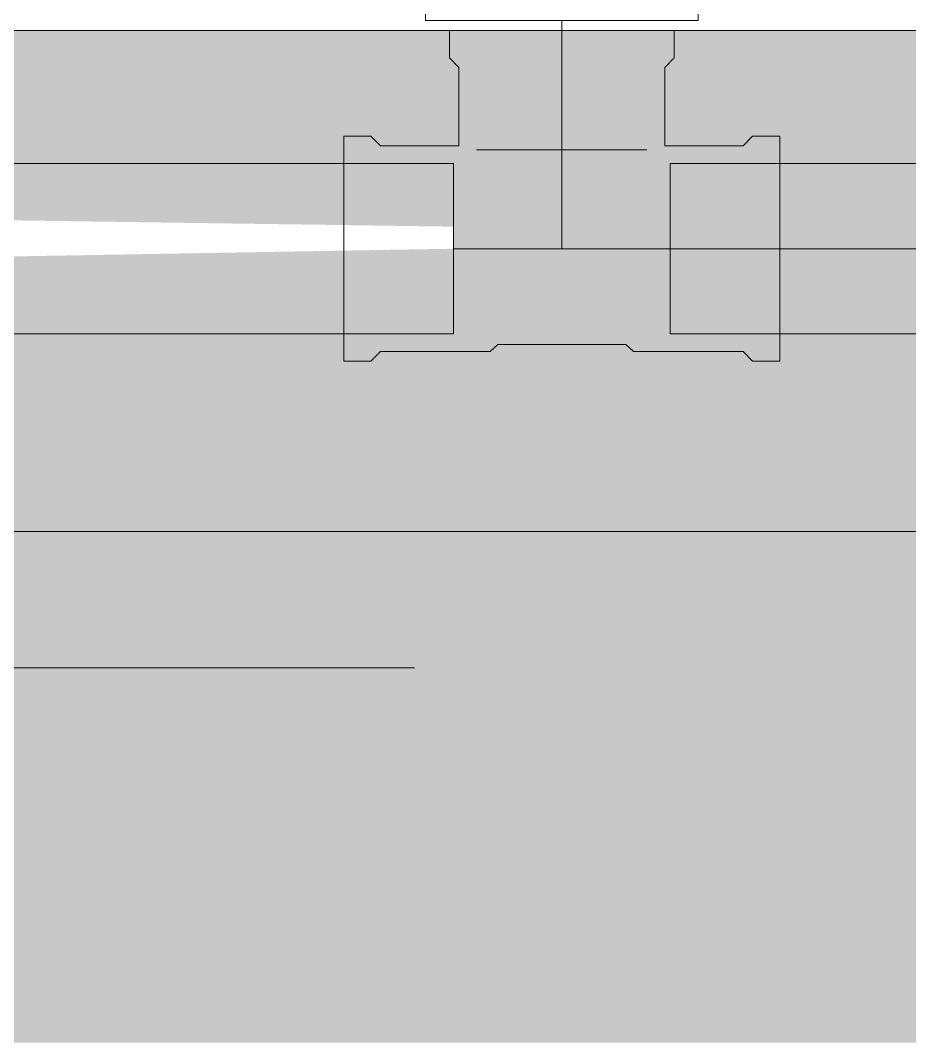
# Model space of a CAD drawing. Header units: metres. Extents: x 5 to 242, y -3 to 162.
# Drawn here: x 188.369 to 188.4995, y 80.4457 to 80.5957 of the extents above; entities that cross this region are included whole.
import ezdxf

# ---------------------------------------------------------------- set-up
doc = ezdxf.new("R2010")
doc.units = ezdxf.units.M
doc.linetypes.add('IMPORT-Dashed _3_', pattern=[0.75, 0.5, -0.25])
doc.layers.add('1053_ARQ_BASE_MATADOURO_dwg', color=7, linetype='Continuous', lineweight=5, true_color=0x767676)
for name, color, linetype, lineweight in [('A-WALL', 7, 'Continuous', 9), ('A_PROJEÇÃO', 7, 'IMPORT-Dashed _3_', 5), ('P-PIPE', 7, 'Continuous', 5), ('P-PIPE-CNTR', 7, 'Continuous', 5), ('P-SANR-FIXT', 7, 'Continuous', 5)]:
    doc.layers.add(name, color=color, linetype=linetype, lineweight=lineweight)

# ---------------------------------------------------------------- blocks, each defined once
blk = doc.blocks.new('UT_Bacia com caixa acoplada - UT_Bacia com caixa acoplada-3635844-TÉRREO 1_20')
at = {"layer": 'P-SANR-FIXT', "color": 9, "true_color": 0xc0c0c0}
blk.add_line((-0.1874999999999998, 0), (-0.2124999999999997, 0), dxfattribs=at)
blk.add_line((-0.1874999999999998, 0), (-0.2124999999999997, 0), dxfattribs=at)
blk = doc.blocks.new('Celite_Flexivel_Metais - 300mm Aço Inox - 1_2_-V46-TÉRREO 1_20')
at = {"layer": 'P-SANR-FIXT', "color": 254, "true_color": 0xe0e0e0}
for p, q in [((1.558736473228351e-15, 0.08748408371322187), (-0.01176862194964321, 0.08068946666260352)), ((0.0117686219496464, 0.08068946666260354), (1.55662149836644e-15, 0.08748408371322187)), ((0.01176862194964644, 0.06710023256136674), (0.01176862194964639, 0.08068946666260354)), ((0.01978407765892989, 0.08089484961208036), (0.02000000000020337, 0.08089484961208036)), ((1.64968039229052e-15, 0.06030561551074841), (0.01176862194964644, 0.06710023256136674)), ((0.01681363586796724, 0.0668948496121182), (0.01602661338418766, 0.0668948496121182))]:
    blk.add_line(p, q, dxfattribs=at)
at = {"layer": 'P-SANR-FIXT', "color": 254, "true_color": 0xe9e9e9}
for p, q in [((-0.01176862194964321, 0.08068946666260352), (1.558736473228351e-15, 0.08748408371322187)), ((-0.004014639902233831, 0.07962919059016459), (-0.003782116140871586, 0.07978514650574034)), ((-0.001189769999994314, 0.08079299772198792), (-0.0009129659610141971, 0.08083505804936067)), ((-0.0009129659610141971, 0.08083505804936067), (-0.0006347013710867031, 0.08086601552382981)), ((0.009875594855553936, 0.08089484961208036), (0.01057343271664795, 0.08089484961208036)), ((0.01201320941209197, 0.08089484961208036), (0.01275284491078455, 0.08089484961208036)), ((0.01350407431140266, 0.08089484961208036), (0.01426569580746364, 0.08089484961208036)), ((0.01898451030146025, 0.08089484961208036), (0.01978407765892989, 0.08089484961208036)), ((-0.006949660450875308, 0.0747328350630607), (-0.006910590983385919, 0.07501007705841657)), ((0.01176862194964644, 0.06710023256136674), (1.64968039229052e-15, 0.06030561551074841)), ((0.01524594747169758, 0.0668948496121182), (0.01447288702884398, 0.0668948496121182))]:
    blk.add_line(p, q, dxfattribs=at)
at = {"layer": 'P-SANR-FIXT', "color": 7, "true_color": 0xefefef}
for p, q in [((0.008529600278743237, 0.08089484961208036), (0.009193953882833375, 0.08089484961208036)), ((0.009193953882833375, 0.08089484961208036), (0.009875594855553936, 0.08089484961208036)), ((0.01275284491078455, 0.08089484961208036), (0.01350407431140266, 0.08089484961208036)), ((0.01447288702884398, 0.0668948496121182), (0.01370866878788365, 0.0668948496121182)), ((0.01602661338418766, 0.0668948496121182), (0.01524594747169758, 0.0668948496121182))]:
    blk.add_line(p, q, dxfattribs=at)
at = {"layer": 'P-SANR-FIXT', "color": 9, "true_color": 0xc0c0c0}
for p, q in [((0.05699999999972716, 0.01700000000008276), (0.05699999999972716, 0.05389484961210383)), ((0.04999999999998714, 0.01700000000000825), (0.04070623476790167, 0.01700000000000825)), ((0.04070623476790171, 0.01700000000000825), (0.04999999999998721, 0.01700000000000825)), ((0.04070623476790167, 0.005000000000006864), (0.04070623476790167, 0.01700000000000825)), ((0.04070623476790171, 0.005000000000006864), (0.04070623476790171, 0.01700000000000825)), ((0.04299999999960387, 0.01700000000000825), (0.04999999999960391, 0.01700000000000825)), ((0.04299999999960387, 0.01700000000000825), (0.04999999999960376, 0.01700000000000825)), ((0.04299999999994179, 0.01700000000000825), (0.0499999999996038, 0.01700000000000825)), ((0.04299999999994179, 0.01700000000000825), (0.04999999999960397, 0.01700000000000825)), ((0.0499999999996038, 0.01700000000000825), (0.05699999999960387, 0.01700000000000825)), ((0.04999999999960395, 0.01700000000000825), (0.05699999999960387, 0.01700000000000825)), ((0.04999999999998721, 0.01700000000000825), (0.05929376523195679, 0.01700000000000825)), ((0.05929376523195675, 0.01700000000000825), (0.04999999999998714, 0.01700000000000825)), ((0.0499999999996038, 0.01700000000000825), (0.05699999999994179, 0.01700000000000825)), ((0.04999999999960397, 0.01700000000000825), (0.05699999999994179, 0.01700000000000825)), ((0.04999999999998721, 0.01700000000000825), (0.04999999999998721, 0.005000000000006864)), ((0.04999999999998714, 0.005000000000006864), (0.04999999999998714, 0.01700000000000825)), ((0.05929376523195679, 0.005000000000006864), (0.05929376523195679, 0.01700000000000825)), ((0.05929376523195675, 0.005000000000006864), (0.05929376523195675, 0.01700000000000825)), ((0.03000000000023574, 0.005000000000085492), (0.03000000000023574, 6.930349627509714e-14)), ((0.06999999999997679, 0.00499999999999954), (0.02999999999997682, 0.00499999999999954)), ((0.06999999999997679, 0.00499999999999954), (0.02999999999997682, 0.00499999999999954)), ((0.0399999999999768, 0.00499999999999954), (0.04070623476790172, 0.00499999999999954)), ((0.0399999999999768, 0.00499999999999954), (0.04070623476790166, 0.00499999999999954)), ((0.04215633058175974, 0.00499999999999954), (0.0407062347679017, 0.00499999999999954)), ((0.04070623476790169, 0.00499999999999954), (0.04215633058175616, 0.00499999999999954)), ((0.04070623476790171, 0.005000000000006864), (0.04215633058175618, 0.005000000000006864)), ((0.04070623476790172, 0.005000000000006864), (0.04215633058175976, 0.005000000000006864)), ((0.04215633058175978, 0.00499999999999954), (0.04854990418618205, 0.00499999999999954)), ((0.04215633058175611, 0.00499999999999954), (0.04854990418620449, 0.00499999999999954)), ((0.04854990418618199, 0.005000000000006864), (0.04215633058175974, 0.005000000000006864)), ((0.04215633058175614, 0.005000000000006864), (0.04854990418620455, 0.005000000000006864)), ((0.05699999999994179, 0.005000000000006864), (0.04299999999994179, 0.005000000000006864)), ((0.05699999999994179, 0.005000000000006864), (0.04299999999994179, 0.005000000000006864)), ((0.04999999999998721, 0.00499999999999954), (0.04854990418618198, 0.00499999999999954)), ((0.04854990418620456, 0.00499999999999954), (0.04999999999998715, 0.00499999999999954)), ((0.04854990418620462, 0.005000000000006864), (0.05145009581375259, 0.005000000000006864)), ((0.04854990418618212, 0.005000000000006864), (0.05145009581377538, 0.005000000000006864)), ((0.05145009581377526, 0.00499999999999954), (0.04999999999998721, 0.00499999999999954)), ((0.04999999999998715, 0.00499999999999954), (0.05145009581375256, 0.00499999999999954)), ((0.05145009581377532, 0.00499999999999954), (0.05784366941825875, 0.00499999999999954)), ((0.05145009581375247, 0.00499999999999954), (0.05784366941826214, 0.00499999999999954)), ((0.05784366941825871, 0.005000000000006864), (0.05145009581377526, 0.005000000000006864)), ((0.05145009581375254, 0.005000000000006864), (0.05784366941826218, 0.005000000000006864)), ((0.05929376523195679, 0.00499999999999954), (0.05784366941825872, 0.00499999999999954)), ((0.05784366941826219, 0.00499999999999954), (0.05929376523195675, 0.00499999999999954)), ((0.05784366941826222, 0.005000000000006864), (0.05929376523195679, 0.005000000000006864)), ((0.05784366941825874, 0.005000000000006864), (0.0592937652319568, 0.005000000000006864)), ((0.0592937652319568, 0.00499999999999954), (0.05999999999997681, 0.00499999999999954)), ((0.05929376523195673, 0.00499999999999954), (0.05999999999997681, 0.00499999999999954)), ((0.07000000000008805, 6.930349627509714e-14), (0.07000000000008805, 0.005000000000085492)), ((0.02999999999997682, 0), (0.06999999999997679, 0)), ((0.02999999999997682, 0), (0.06999999999997679, 0)), ((0.05999999999997681, 0), (0.0399999999999768, 0)), ((0.05999999999997681, 0), (0.0399999999999768, 0))]:
    blk.add_line(p, q, dxfattribs=at)
at = {"layer": 'P-SANR-FIXT', "color": 254, "true_color": 0xd3d3d3}
blk.add_line((0.04299999999990359, 0.04729894077884037), (0.04299999999990359, 0.03123196580658205), dxfattribs=at)
at = {"layer": 'P-SANR-FIXT', "color": 254, "true_color": 0xe9e9e9, "flags": 128}
for points in [[(-0.004460058009262139, 0.07929002176440972), (-0.004240741096388956, 0.07946406095235216), (-0.004014639902233831, 0.07962919059016459)], [(-0.003782116140871586, 0.07978514650574034), (-0.003543541800343155, 0.07993167920275046), (-0.003299298549001833, 0.08006855426024759), (-0.003049777123702006, 0.08019555270732072)], [(-0.003049777123702006, 0.08019555270732072), (-0.00279537670565187, 0.08031247137342434), (-0.002536504281157977, 0.080419123213897), (-0.002273573990865407, 0.0805153376082435)], [(-0.002273573990865407, 0.0805153376082435), (-0.002007006467216343, 0.08060096063409165), (-0.001737228161374515, 0.08067585531294244)], [(-0.001737228161374515, 0.08067585531294244), (-0.00146467066114019, 0.08073990182909983), (-0.001189769999994314, 0.08079299772198792)], [(-0.0006347013710867031, 0.08086601552382981), (-0.0003554213944284129, 0.08088582061986944), (-7.55728193140385e-05, 0.08089444165365367), (1.386069925501943e-13, 0.08089484961208036)], [(1.59978670282726e-05, 0.08089484961208036), (6.3965874054702e-05, 0.08089484961208036), (0.0001438272832583607, 0.08089484961208036), (0.0002554543326736166, 0.08089484961208036), (0.0003986684434075869, 0.08089484961208036), (0.0005732405032300449, 0.08089484961208036)], [(0.0005732405032300449, 0.08089484961208036), (0.00077889123388195, 0.08089484961208036), (0.00101529163849882, 0.08089484961208036), (0.001282063526654019, 0.08089484961208036), (0.001578780120209922, 0.08089484961208036), (0.001904966735680137, 0.08089484961208036), (0.002260101544627469, 0.08089484961208036), (0.002643616406691945, 0.08089484961208036), (0.003054897779961539, 0.08089484961208036), (0.003493287702032467, 0.08089484961208036), (0.003958084842590688, 0.08089484961208036)], [(0.003958084842590688, 0.08089484961208036), (0.004448545625296902, 0.08089484961208036), (0.004963885417450365, 0.08089484961208036), (0.005503279785352424, 0.08089484961208036), (0.006065865813290657, 0.08089484961208036)], [(0.006065865813290657, 0.08089484961208036), (0.00665074348337148, 0.08089484961208036), (0.00725697711633984, 0.08089484961208036)], [(0.00725697711633984, 0.08089484961208036), (0.007883596867425877, 0.08089484961208036), (0.008529600278743237, 0.08089484961208036)], [(0.01581522668230355, 0.08089484961208036), (0.0166006571421065, 0.08089484961208036), (0.01739152582536226, 0.08089484961208036)], [(-0.0057773493040826, 0.0778473469258639), (-0.005614670304984247, 0.07807521770156291), (-0.005443009031092515, 0.07829640078024314), (-0.005262640103887316, 0.07851054231585568)], [(-0.005262640103887316, 0.07851054231585568), (-0.005073852074989918, 0.07871729972784287), (-0.004876946965156094, 0.07891634224835871), (-0.004672239780814926, 0.0791073514518168), (-0.004460058009262139, 0.07929002176440972)], [(-0.006910590983385919, 0.07501007705841657), (-0.006860466044753775, 0.07528553492764241), (-0.006799365823698099, 0.07555876799704166), (-0.006727388067949142, 0.07582933915199884), (-0.006644647926374819, 0.07609681553639039), (-0.006551277765603663, 0.07636076924499594), (-0.006447426957817515, 0.0766207780082168), (-0.006333261642347498, 0.0768764258675079), (-0.006208964459271374, 0.07712730384082989), (-0.006074734257507226, 0.0773730105769435), (-0.005930785776987614, 0.07761315299757571), (-0.0057773493040826, 0.0778473469258639)], [(-0.006999999999842476, 0.07389484961202998), (-0.006994400746389511, 0.07417477495136991), (-0.00697761194392333, 0.07445425246981303), (-0.006949660450875308, 0.0747328350630607)], [(-0.006300703095013523, 0.07084507248812007), (-0.006417621761325063, 0.0710994729062395), (-0.006524273601589812, 0.07135834533073339), (-0.006620487996005613, 0.07162127562102596), (-0.006706111021923061, 0.07188784314460572), (-0.006781005700704555, 0.07215762145051685), (-0.00684505221686195, 0.0724301789508898), (-0.00689814810961143, 0.07270507961182776), (-0.00694020843726139, 0.07298188365087717), (-0.006971165911522622, 0.07326014824080467), (-0.006990971007562258, 0.07353942821753226), (-0.006999592041346478, 0.07381927679271594), (-0.006999999999842476, 0.07389484961202998)], [(-0.005890296893363848, 0.07011273347095048), (-0.006036829590512571, 0.07035130781140961), (-0.006173704648079001, 0.07059555106288953), (-0.006300703095013523, 0.07084507248812007)], [(-0.005212501839578909, 0.06922260983114575), (-0.005395172152102532, 0.06943479160269854), (-0.005569211340114271, 0.06965410851557172), (-0.005734340977788088, 0.06988020970951893), (-0.005890296893363848, 0.07011273347095048)], [(-0.002201965924083197, 0.06725020168551656), (-0.002465919632688747, 0.06734357184635702), (-0.002725928395978917, 0.06744742265400455), (-0.002981576255339314, 0.06756158796954387), (-0.0032324542286613, 0.06768588515262), (-0.003478160964705603, 0.06782011535431484), (-0.003718303385268519, 0.06796406383497307), (-0.003952497313487402, 0.06811750030767016), (-0.004180368089394324, 0.06828017930690712), (-0.004401551167866637, 0.06845184058079885), (-0.004615692703548484, 0.06863220950807336), (-0.004822450115535685, 0.06882099753690145), (-0.00502149263612082, 0.06901790264659667), (-0.005212501839578909, 0.06922260983114575)], [(1.386069925501943e-13, 0.0668948496121182), (-0.0002799253391320235, 0.06690044886550187), (-0.0005594028575058473, 0.06691723766789874), (-0.0008379854508228164, 0.06694518916108537), (-0.00111522744604008, 0.06698425862843616), (-0.001390685315335213, 0.06703438356713759), (-0.001663918384665158, 0.06709548378812397), (-0.00193448953969164, 0.06716746154387293), (-0.002201965924083197, 0.06725020168551656)], [(0.0006256979979527387, 0.0668948496121182), (0.0004427079515313381, 0.0668948496121182), (0.0002910054004027188, 0.0668948496121182), (0.0001708330364013818, 0.0668948496121182), (8.238310936649214e-05, 0.0668948496121182), (2.579712068181834e-05, 0.0668948496121182), (1.165595544443931e-06, 0.0668948496121182)], [(0.001084320011259479, 0.0668948496121182), (0.0008396827943524841, 0.0668948496121182), (0.0006256979979527387, 0.0668948496121182)], [(0.001663937824711684, 0.0668948496121182), (0.001359218280880305, 0.0668948496121182), (0.001084320011259479, 0.0668948496121182)], [(0.002751915455366907, 0.0668948496121182), (0.002360843862597176, 0.0668948496121182), (0.001997991156555145, 0.0668948496121182), (0.001663937824711684, 0.0668948496121182)], [(0.004087967599441254, 0.0668948496121182), (0.003616168634203496, 0.0668948496121182), (0.003170580304066243, 0.0668948496121182), (0.002751915455366907, 0.0668948496121182)], [(0.005652878182259883, 0.0668948496121182), (0.005107137600891656, 0.0668948496121182), (0.004585222422193329, 0.0668948496121182), (0.004087967599441254, 0.0668948496121182)], [(0.006812306560760772, 0.0668948496121182), (0.006221571097900597, 0.0668948496121182), (0.005652878182259883, 0.0668948496121182)], [(0.01006239724336701, 0.0668948496121182), (0.009376276041758684, 0.0668948496121182), (0.008707150532403467, 0.0668948496121182), (0.008056091172946617, 0.0668948496121182), (0.007424139519812161, 0.0668948496121182), (0.006812306560760772, 0.0668948496121182)], [(0.01370866878788365, 0.0668948496121182), (0.01295451533470514, 0.0668948496121182), (0.01221163315405429, 0.0668948496121182), (0.01148121069887748, 0.0668948496121182), (0.01076441648932669, 0.0668948496121182), (0.01006239724336701, 0.0668948496121182)], [(0.02000000000020337, 0.0668948496121182), (0.01920021331657299, 0.0668948496121182), (0.01840170612088259, 0.0668948496121182)]]:
    blk.add_lwpolyline(points, dxfattribs=at)
at = {"layer": 'P-SANR-FIXT', "color": 7, "true_color": 0xefefef, "flags": 128}
for points in [[(0.01057343271664795, 0.08089484961208036), (0.01128635107466726, 0.08089484961208036), (0.01201320941209197, 0.08089484961208036)], [(0.01426569580746364, 0.08089484961208036), (0.01503649096713052, 0.08089484961208036), (0.01581522668230355, 0.08089484961208036)], [(0.01739152582536226, 0.08089484961208036), (0.01818656751094859, 0.08089484961208036), (0.01898451030146025, 0.08089484961208036)], [(0.01840170612088259, 0.0668948496121182), (0.01760575585440129, 0.0668948496121182), (0.01681363586796724, 0.0668948496121182)]]:
    blk.add_lwpolyline(points, dxfattribs=at)
at = {"layer": 'P-SANR-FIXT', "color": 254, "true_color": 0xd3d3d3, "flags": 128}
for points in [[(0.03458911285804971, 0.08050199232172381), (0.03352144013567522, 0.0806642250132365), (0.03244813386030001, 0.08078363241460193), (0.03137091109313005, 0.08086002349946485), (0.03029149516040743, 0.08089327605824784), (0.02999999999981992, 0.08089484961208036)], [(0.04635714422926358, 0.07537609335304951), (0.04548503962379109, 0.076013021956169), (0.0445881622582001, 0.076614566201882), (0.04366794694508972, 0.07717976374766077), (0.04272586583237717, 0.07770771039799693), (0.04176342604933525, 0.07819756155083488), (0.0407821672937218, 0.07864853354892057), (0.03978365937053532, 0.0790599049331553)], [(0.04957057228979939, 0.07249572863001158), (0.04881108115216594, 0.07326346406637604), (0.04802149629746673, 0.07400021385127166), (0.04720308089308419, 0.07470479934235501), (0.04635714422926358, 0.07537609335304951)]]:
    blk.add_lwpolyline(points, dxfattribs=at)
at = {"layer": 'P-SANR-FIXT', "color": 254, "true_color": 0xe0e0e0, "flags": 128}
blk.add_lwpolyline([(0.03978365937053532, 0.0790599049331553), (0.03876949967962464, 0.07943101759719194), (0.0377413106599146, 0.07976127783987777), (0.03670073719440588, 0.08005015731526692), (0.03564944397885993, 0.08029719387784572), (0.03458911285804971, 0.08050199232172381)], dxfattribs=at)
at = {"layer": 'P-SANR-FIXT', "color": 9, "true_color": 0xc0c0c0, "flags": 128}
blk.add_lwpolyline([(0.05699999999972716, 0.05389484961210383), (0.05697840287966174, 0.05497456163507414), (0.05691364606989192, 0.05605254634927696), (0.05680583316777884, 0.05712707920886733), (0.0566551366508742, 0.05819644119065725), (0.05646179760150808, 0.05925892154352405), (0.05622612532076855, 0.06031282052562129), (0.05594849683422908, 0.06135645212336276), (0.05562935628803789, 0.06238814674871464), (0.05526921423911154, 0.06340625391049871), (0.05486864683790809, 0.06440914485437042), (0.05442829490682925, 0.06539521516883834), (0.0539488629148058, 0.06636288735164181), (0.05343111785111578, 0.06731061333385369), (0.05287588799704936, 0.06823687695595564), (0.05228406160235063, 0.06914019639373764), (0.05165658546269406, 0.07001912652882421), (0.05099446340609611, 0.07087226126056959), (0.05029875468659884, 0.07169823575530282), (0.04957057228979939, 0.07249572863001158)], dxfattribs=at)
at = {"layer": 'P-SANR-FIXT', "color": 254, "true_color": 0xe0e0e0}
for radius, start, end in [(0.009999999999999988, 90.00000000000034, 180.0000000000002), (0.01000000000000001, 270.0000000000002, 90.00000000000044), (0.01, 254.9999999999996, 269.9999999999995)]:
    blk.add_arc((8.280120719819887e-16, 0.07389484961198516), radius, start, end, dxfattribs=at)
at = {"layer": 'P-SANR-FIXT', "color": 254, "true_color": 0xe9e9e9}
for centre, radius, start, end in [((8.280120719819887e-16, 0.07389484961198516), 0.01, 105, 179.9999999999998), ((4.666692032806452e-15, 0.07389484961198517), 0.009999999999999995, 105.0000000000003, 135.0000000000003), ((4.666692032806452e-15, 0.07389484961198517), 0.01000000000000001, 119.9999999999998, 134.9999999999998), ((4.666692032806452e-15, 0.07389484961198517), 0.009999999999999986, 89.99999999999999, 119.9999999999998), ((-1.478294957875669e-14, 0.07389484961198103), 0.008647750831540187, 74.9999999999997, 119.9999999999997), ((4.666692032806452e-15, 0.07389484961198517), 0.009999999999999995, 90.0000000000004, 105.0000000000003), ((8.280120719819887e-16, 0.07389484961198516), 0.00999999999999999, 89.99999999999997, 104.9999999999999), ((-1.484759642289765e-14, 0.07389484961198103), 0.008647750831540188, 90.0000000000001, 105.0000000000001), ((4.666692032806452e-15, 0.07389484961198517), 0.01000000000000001, 75.00000000000011, 90.0000000000001), ((4.666692032806452e-15, 0.07389484961198517), 0.009999999999999992, 59.99999999999965, 89.99999999999966), ((8.280120719819887e-16, 0.07389484961198516), 0.009999999999999995, 75.00000000000004, 90.00000000000001), ((-1.484759642289765e-14, 0.07389484961198103), 0.00864775083154021, 60.00000000000009, 90.00000000000014), ((4.666692032806452e-15, 0.07389484961198517), 0.01000000000000001, 60.00000000000007, 75.00000000000007), ((8.280120719819887e-16, 0.07389484961198516), 0.009999999999999992, 60.00000000000001, 75.00000000000001), ((4.666692032806452e-15, 0.07389484961198517), 0.01000000000000001, 45.00000000000011, 60.00000000000009), ((4.666692032806452e-15, 0.07389484961198517), 0.009999999999999992, 44.99999999999964, 59.99999999999964), ((8.280120719819887e-16, 0.07389484961198516), 0.009999999999999992, 45.00000000000005, 60.00000000000003), ((-1.484759642289765e-14, 0.07389484961198103), 0.00864775083154019, 105.0000000000001, 180), ((-1.478294957875669e-14, 0.07389484961198103), 0.008647750831540199, 119.9999999999996, 134.9999999999996), ((-1.478294957875669e-14, 0.07389484961198103), 0.008647750831540185, 59.99999999999968, 74.9999999999997), ((-1.478294957875669e-14, 0.07389484961198103), 0.008647750831540213, 359.9999999999994, 59.99999999999971), ((-1.484759642289765e-14, 0.07389484961198103), 0.008647750831540199, 1.838949076714469e-13, 60.00000000000016), ((4.666692032806452e-15, 0.07389484961198517), 0.009999999999999995, 135.0000000000003, 150.0000000000001), ((4.666692032806452e-15, 0.07389484961198517), 0.01000000000000001, 134.9999999999998, 149.9999999999998), ((-1.478294957875669e-14, 0.07389484961198103), 0.0086477508315402, 134.9999999999996, 179.9999999999995), ((-1.484759642289765e-14, 0.07389484961198103), 0.007000000000000004, 104.9999999999994, 179.9999999999993), ((-1.478294957875669e-14, 0.07389484961198103), 0.006999999999999994, 74.99999999999996, 149.9999999999998), ((1.607380895052302e-15, 0.07389484961198514), 0.007000000000000004, 120.0000000000002, 150.0000000000001), ((1.607380895052302e-15, 0.07389484961198514), 0.007000000000000004, 105.0000000000002, 120.0000000000002), ((1.607380895052302e-15, 0.07389484961198514), 0.006999999999999994, 45.0000000000002, 105.0000000000003), ((-1.484759642289765e-14, 0.07389484961198103), 0.006999999999999995, 29.99999999999969, 104.9999999999995), ((-1.478294957875669e-14, 0.07389484961198103), 0.007000000000000004, 59.99999999999999, 74.99999999999999), ((-1.478294957875669e-14, 0.07389484961198103), 0.007000000000000007, 45.00000000000004, 60.00000000000003), ((4.666692032806452e-15, 0.07389484961198517), 0.01000000000000001, 15.00000000000012, 45.00000000000012), ((4.666692032806452e-15, 0.07389484961198517), 0.009999999999999998, 14.99999999999966, 44.99999999999969), ((8.280120719819887e-16, 0.07389484961198516), 0.009999999999999997, 15.00000000000014, 45.00000000000007), ((4.666692032806452e-15, 0.07389484961198517), 0.009999999999999993, 150.0000000000001, 180), ((4.666692032806452e-15, 0.07389484961198517), 0.01000000000000001, 149.9999999999997, 164.9999999999996), ((1.607380895052302e-15, 0.07389484961198514), 0.006999999999999995, 30.00000000000026, 45.00000000000025), ((-1.478294957875669e-14, 0.07389484961198103), 0.007000000000000005, 2.271824772473947e-13, 45.00000000000009), ((1.607380895052302e-15, 0.07389484961198514), 0.007000000000000005, 150.0000000000002, 165.0000000000003), ((-1.478294957875669e-14, 0.07389484961198103), 0.006999999999999997, 149.9999999999998, 164.9999999999997), ((1.607380895052302e-15, 0.07389484961198514), 0.007000000000000003, 2.95791585376107e-13, 30.00000000000029), ((-1.484759642289765e-14, 0.07389484961198103), 0.006999999999999998, 14.99999999999981, 29.99999999999969), ((4.666692032806452e-15, 0.07389484961198517), 0.01000000000000001, 164.9999999999997, 179.9999999999996), ((1.607380895052302e-15, 0.07389484961198514), 0.007000000000000003, 165.0000000000002, 179.9999999999999), ((-1.478294957875669e-14, 0.07389484961198103), 0.006999999999999997, 164.9999999999997, 179.9999999999997), ((-1.484759642289765e-14, 0.07389484961198103), 0.00700000000000001, 359.9999999999994, 14.99999999999979), ((4.666692032806452e-15, 0.07389484961198517), 0.01, 344.9999999999997, 15.0000000000001), ((4.666692032806452e-15, 0.07389484961198517), 0.01000000000000001, 344.9999999999993, 14.99999999999967), ((8.280120719819887e-16, 0.07389484961198516), 0.01, 344.9999999999998, 15.00000000000017), ((8.280120719819887e-16, 0.07389484961198516), 0.01000000000000001, 179.9999999999998, 224.9999999999997), ((-1.478294957875669e-14, 0.07389484961198103), 0.008647750831540192, 180.0000000000003, 195.0000000000003), ((-1.484759642289765e-14, 0.07389484961198103), 0.008647750831540197, 180.0000000000004, 195.0000000000003), ((1.607380895052302e-15, 0.07389484961198514), 0.007000000000000008, 180.0000000000004, 210.0000000000004), ((-1.478294957875669e-14, 0.07389484961198103), 0.007000000000000004, 180, 240), ((-1.484759642289765e-14, 0.07389484961198103), 0.007000000000000003, 179.9999999999999, 359.9999999999995), ((-1.478294957875669e-14, 0.07389484961198103), 0.0086477508315402, 314.9999999999995, 359.9999999999994), ((1.607380895052302e-15, 0.07389484961198514), 0.007000000000000004, 344.9999999999997, 0), ((-1.478294957875669e-14, 0.07389484961198103), 0.006999999999999991, 344.9999999999999, 2.671665932429354e-13), ((-1.484759642289765e-14, 0.07389484961198103), 0.008647750831540187, 344.9999999999999, 2.289999370653732e-13), ((1.607380895052302e-15, 0.07389484961198514), 0.007000000000000005, 299.9999999999998, 344.9999999999997), ((-1.478294957875669e-14, 0.07389484961198103), 0.006999999999999998, 329.9999999999999, 344.9999999999999), ((8.280120719819887e-16, 0.07389484961198516), 0.009999999999999988, 269.9999999999998, 344.9999999999998), ((-1.484759642289765e-14, 0.07389484961198103), 0.00864775083154019, 329.9999999999999, 344.9999999999998), ((4.666692032806452e-15, 0.07389484961198517), 0.009999999999999997, 329.9999999999998, 344.9999999999997), ((4.666692032806452e-15, 0.07389484961198517), 0.01000000000000001, 329.9999999999993, 344.9999999999993), ((1.607380895052302e-15, 0.07389484961198514), 0.006999999999999994, 210, 269.9999999999998), ((-1.478294957875669e-14, 0.07389484961198103), 0.006999999999999995, 314.9999999999999, 329.9999999999999), ((-1.484759642289765e-14, 0.07389484961198103), 0.008647750831540187, 315, 329.9999999999999), ((-1.478294957875669e-14, 0.07389484961198103), 0.007000000000000003, 240, 255), ((-1.478294957875669e-14, 0.07389484961198103), 0.006999999999999995, 285, 314.9999999999999), ((1.607380895052302e-15, 0.07389484961198514), 0.007000000000000002, 284.9999999999998, 299.9999999999998), ((-1.478294957875669e-14, 0.07389484961198103), 0.0086477508315402, 299.9999999999995, 314.9999999999995), ((-1.484759642289765e-14, 0.07389484961198103), 0.008647750831540185, 300.0000000000001, 315), ((4.666692032806452e-15, 0.07389484961198517), 0.009999999999999995, 299.9999999999998, 329.9999999999998), ((4.666692032806452e-15, 0.07389484961198517), 0.01000000000000001, 299.9999999999993, 329.9999999999993), ((-1.478294957875669e-14, 0.07389484961198103), 0.008647750831540187, 239.9999999999997, 254.9999999999997), ((-1.484759642289765e-14, 0.07389484961198103), 0.008647750831540199, 240.0000000000002, 270.0000000000002), ((-1.478294957875669e-14, 0.07389484961198103), 0.008647750831540188, 254.9999999999997, 299.9999999999996), ((-1.478294957875669e-14, 0.07389484961198103), 0.006999999999999999, 255, 270), ((1.607380895052302e-15, 0.07389484961198514), 0.006999999999999996, 269.9999999999998, 284.9999999999998), ((-1.478294957875669e-14, 0.07389484961198103), 0.006999999999999997, 269.9999999999999, 285), ((-1.484759642289765e-14, 0.07389484961198103), 0.008647750831540185, 270.0000000000001, 300.0000000000001), ((8.280120719819887e-16, 0.07389484961198516), 0.01000000000000001, 239.9999999999996, 254.9999999999996), ((4.666692032806452e-15, 0.07389484961198517), 0.009999999999999992, 284.9999999999998, 299.9999999999998), ((4.666692032806452e-15, 0.07389484961198517), 0.01000000000000001, 284.9999999999994, 299.9999999999993), ((4.666692032806452e-15, 0.07389484961198517), 0.01000000000000002, 254.9999999999992, 269.9999999999992), ((4.666692032806452e-15, 0.07389484961198517), 0.009999999999999998, 254.9999999999988, 269.9999999999987), ((8.280120719819887e-16, 0.07389484961198516), 0.009999999999999995, 254.9999999999992, 269.9999999999991), ((4.666692032806452e-15, 0.07389484961198517), 0.009999999999999995, 269.9999999999998, 284.9999999999998), ((4.666692032806452e-15, 0.07389484961198517), 0.009999999999999993, 269.9999999999994, 284.9999999999994)]:
    blk.add_arc(centre, radius, start, end, dxfattribs=at)
at = {"layer": 'P-SANR-FIXT', "color": 7, "true_color": 0xf3f3f3}
for centre, radius, start, end in [((4.666692032806452e-15, 0.07389484961198517), 0.01, 180, 194.9999999999995), ((4.666692032806452e-15, 0.07389484961198517), 0.01000000000000002, 179.9999999999995, 194.9999999999994), ((8.280120719819887e-16, 0.07389484961198516), 0.01000000000000001, 179.9999999999997, 194.9999999999996), ((-1.478294957875669e-14, 0.07389484961198103), 0.008647750831540187, 194.9999999999999, 224.9999999999999), ((-1.484759642289765e-14, 0.07389484961198103), 0.0086477508315402, 195.0000000000003, 210.0000000000002), ((-1.484759642289765e-14, 0.07389484961198103), 0.008647750831540199, 210.0000000000003, 240.0000000000002), ((-1.478294957875669e-14, 0.07389484961198103), 0.008647750831540185, 224.9999999999998, 239.9999999999997), ((4.666692032806452e-15, 0.07389484961198517), 0.01000000000000001, 224.9999999999994, 239.9999999999993), ((4.666692032806452e-15, 0.07389484961198517), 0.009999999999999992, 224.9999999999989, 239.9999999999989), ((8.280120719819887e-16, 0.07389484961198516), 0.009999999999999992, 224.9999999999992, 254.9999999999992), ((4.666692032806452e-15, 0.07389484961198517), 0.01, 239.9999999999993, 254.9999999999992), ((4.666692032806452e-15, 0.07389484961198517), 0.009999999999999992, 239.9999999999989, 254.9999999999988)]:
    blk.add_arc(centre, radius, start, end, dxfattribs=at)
at = {"layer": 'P-SANR-FIXT', "color": 7, "true_color": 0xefefef}
for centre, radius, start, end in [((4.666692032806452e-15, 0.07389484961198517), 0.01000000000000001, 194.9999999999996, 224.9999999999994), ((4.666692032806452e-15, 0.07389484961198517), 0.009999999999999997, 194.9999999999991, 224.9999999999989), ((8.280120719819887e-16, 0.07389484961198516), 0.009999999999999997, 194.9999999999993, 224.9999999999992), ((8.280120719819887e-16, 0.07389484961198516), 0.01000000000000001, 224.9999999999997, 239.9999999999996)]:
    blk.add_arc(centre, radius, start, end, dxfattribs=at)
blk = doc.blocks.new('1053_ARQ_BASE_MATADOURO_dwg_arq geral tgov-4039641-TÉRREO 1_20')
at = {"layer": 'A_PROJEÇÃO', "color": 253, "true_color": 0xaaaaaa, "flags": 128}
blk.add_lwpolyline([(31.62822966568638, -2.665337722748518), (31.62822966568638, -2.685337724164129), (31.6582296655979, -2.685337724164129), (31.6582296655979, -2.665337722748518), (32.0682296656305, -2.665337722748518), (32.0682296656305, -2.685337724164129), (31.6582296655979, -2.685337724164129), (31.6582296655979, -2.665337722748518)], close=True, dxfattribs=at)
blk = doc.blocks.new('1053_ARQ_BASE_MATADOURO_dwg-3625622-TÉRREO 1_20')
blk.add_blockref('1053_ARQ_BASE_MATADOURO_dwg_arq geral tgov-4039641-TÉRREO 1_20', (130.2097949645677, 83.1860339743535))

msp = doc.modelspace()

# ---------------------------------------------------------------- hatches: boundary and pattern name
at = {"layer": 'A-WALL', "true_color": 0xffd4aa, "transparency": 33554483}
h = msp.add_hatch(color=41, dxfattribs=at)
h.paths.add_polyline_path([(193.1567896733182, 80.44569625048727), (193.3067896732253, 80.44569625048727), (193.3067896732253, 80.59419625048731), (180.608289673295, 80.59419625048739), (180.608289673295, 80.44569625048734), (193.1067896704778, 80.44569625048727)])
h.paths.add_polyline_path([(180.9916495211326, 80.54612217728679), (180.7530689953626, 80.55496101205162), (180.756789673295, 80.57027032294408), (181.4402135657446, 80.56143148817927), (181.4402135657446, 80.54612217728679), (181.0563438183661, 80.54612217728679)])
h.paths.add_polyline_path([(184.8236042034415, 80.54612217728679), (184.2233657810785, 80.55496101205162), (184.2233657810785, 80.57027032294401), (184.9105103514603, 80.5614314881792), (184.9067896733183, 80.54612217728679), (184.8867896178859, 80.54612217728679)])
h.paths.add_polyline_path([(183.4037796727828, 80.54612217728679), (183.4037796727828, 80.57027032294401), (184.0915657644921, 80.5614314881792), (184.0915657644921, 80.54612217728679), (183.5155499689334, 80.54612217728679)])
h.paths.add_polyline_path([(181.6303086348507, 80.54612217728686), (181.5720135823309, 80.55496101205162), (181.5720135823309, 80.57027032294408), (182.2597996740402, 80.55976566216547), (182.2597996740402, 80.54612217728686), (182.0622677380857, 80.54612217728686)])
h.paths.add_polyline_path([(185.5968872375716, 80.5501221780309), (185.5037796732485, 80.55896101279572), (185.5145501854306, 80.5742703236882), (186.4988476450706, 80.56543148892338), (186.4988476450706, 80.5501221780309), (185.8567896732717, 80.5501221780309)])
h.paths.add_polyline_path([(186.6306476450707, 80.55012217803105), (186.6306476450707, 80.5742703236882), (187.4008896722841, 80.56543148892338), (187.4008896722841, 80.55012217803105), (186.7395815445961, 80.55012217803105)])
h.paths.add_polyline_path([(188.9581711259396, 80.55012217803105), (188.5643250399451, 80.55896101279586), (188.5643250399451, 80.5742703236882), (189.3329316995258, 80.56543148892338), (189.3329316995258, 80.55012217803105), (188.9595383222338, 80.55012217803105)])
h.paths.add_polyline_path([(188.432525039945, 80.55012217803105), (187.8137796733184, 80.55896101279586), (187.8137796733184, 80.5742703236882), (188.432525039945, 80.56543148892338), (188.432525039945, 80.55137093331231)])
h.paths.add_polyline_path([(189.9328771131869, 80.55012217803105), (189.4647316995257, 80.55896101279586), (189.4647316995257, 80.5742703236882), (189.9597996732952, 80.56543148892338), (189.9597996732952, 80.55012217803105)])
at = {"layer": 'P-PIPE', "true_color": 0x69503c}
for points in [[(188.0996934048489, 80.56219625085956), (188.432525039945, 80.57302156840693), (188.4270045873134, 80.5742703236882), (187.8137796733184, 80.56543148892338), (187.8137796733184, 80.56219625085956), (188.0915462918935, 80.56219625085956)], [(188.432525039945, 80.55012217803105), (188.432525039945, 80.56219625085956), (187.8137796733184, 80.55137093331231), (187.8137796733184, 80.55012217803105), (188.411678833131, 80.55012217803105)]]:
    msp.add_hatch(color=27, dxfattribs=at).paths.add_polyline_path(points)

# ---------------------------------------------------------------- linework, layer by layer
at = {"layer": 'A-WALL', "color": 253, "true_color": 0xaaaaaa}
msp.add_line((190.4082896732249, 80.59419625048716), (187.8057607424333, 80.59419625048717), dxfattribs=at)
at = {"layer": 'P-PIPE'}
for p, q in [((188.4609250399448, 80.5956962378212), (188.4359250399448, 80.5956962378212)), ((188.4319250399452, 80.59419625085954), (188.4319250399452, 80.59019625085962)), ((188.4649250399448, 80.59419625085947), (188.4319250399448, 80.59419625085947)), ((188.4649250399448, 80.59419625085947), (188.4319250399448, 80.59419625085947)), ((188.4359250399448, 80.59419625085947), (188.4609250399448, 80.59419625085947)), ((188.4359250399448, 80.59419625085947), (188.4609250399448, 80.59419625085947)), ((188.464925039945, 80.59019625085962), (188.464925039945, 80.59419625085954)), ((188.4319250399452, 80.59019625085962), (188.4333250399451, 80.58879625085963)), ((188.463525039945, 80.58879625085963), (188.464925039945, 80.59019625085962)), ((188.4333250399451, 80.58879625085963), (188.4333250399451, 80.57729625085958)), ((188.463525039945, 80.57729625085958), (188.463525039945, 80.58879625085963)), ((188.420425039945, 80.57869625085962), (188.4164250399451, 80.57869625085962)), ((188.4164250399448, 80.57869625085948), (188.4164250399448, 80.57386351274907)), ((188.4164250399448, 80.57869625085948), (188.4164250399448, 80.54569625085948)), ((188.421825039945, 80.57729625085958), (188.420425039945, 80.57869625085962)), ((188.476425039945, 80.57869625085962), (188.475025039945, 80.57729625085958)), ((188.4804250399451, 80.57869625085962), (188.476425039945, 80.57869625085962)), ((188.4804250399448, 80.54569625085948), (188.4804250399448, 80.57869625085948)), ((188.4804250399448, 80.54569625085948), (188.4804250399448, 80.57869625085948)), ((188.4333250399451, 80.57729625085958), (188.421825039945, 80.57729625085958)), ((188.4750250399451, 80.57729625085958), (188.463525039945, 80.57729625085958)), ((188.4359250399448, 80.57669625085948), (188.4609250399448, 80.57669625085948)), ((188.4609250399448, 80.57669625085948), (188.4359250399448, 80.57669625085948)), ((188.4609250399448, 80.57669625085948), (188.4359250399448, 80.57669625085948)), ((188.432525039945, 80.57469625085963), (187.8137796733184, 80.57469625085963)), ((188.4164250399448, 80.5742703236881), (188.4164250399448, 80.57469625085949)), ((188.4164250399448, 80.54969625085947), (188.4164250399448, 80.57469625085949)), ((188.4325250399448, 80.57469625085949), (188.4325250399448, 80.54969625085947)), ((188.4325250399448, 80.57469625085949), (188.4325250399448, 80.5742703236881)), ((188.4325250399448, 80.54969625085947), (188.4325250399448, 80.57469625085949)), ((188.4643250399448, 80.54969625085947), (188.4643250399448, 80.57469625085949)), ((188.4643250399448, 80.54969625085947), (188.4643250399448, 80.57469625085949)), ((188.5325250399451, 80.57469625085963), (188.4643250399449, 80.57469625085963)), ((188.4643250399448, 80.57469625085949), (188.4643250399448, 80.54969625085947)), ((188.4804250399448, 80.57469625085949), (188.4804250399448, 80.54969625085947)), ((188.4804250399448, 80.57469625085949), (188.4804250399448, 80.54969625085947)), ((188.4164250399448, 80.5505289889699), (188.4164250399448, 80.54569625085948)), ((188.4164250399448, 80.54969625085947), (188.4164250399448, 80.55012217803088)), ((188.4325250399448, 80.55012217803088), (188.4325250399448, 80.54969625085947)), ((187.8137796733184, 80.54969625085961), (188.432525039945, 80.54969625085961)), ((188.4643250399449, 80.54969625085961), (188.5325250399451, 80.54969625085961)), ((188.420425039945, 80.54569625085962), (188.421825039945, 80.5470962508596)), ((188.421825039945, 80.5470962508596), (188.4379250399451, 80.5470962508596)), ((188.4379250399451, 80.5470962508596), (188.4390250399451, 80.5481562508596)), ((188.4390250399451, 80.5481562508596), (188.4484250399451, 80.5481562508596)), ((188.4484250399451, 80.5481562508596), (188.4578250399452, 80.5481562508596)), ((188.4578250399452, 80.5481562508596), (188.4589250399451, 80.5470962508596)), ((188.4589250399451, 80.5470962508596), (188.4750250399451, 80.5470962508596)), ((188.475025039945, 80.5470962508596), (188.476425039945, 80.54569625085962)), ((188.4164250399451, 80.54569625085962), (188.420425039945, 80.54569625085962)), ((188.476425039945, 80.54569625085962), (188.4804250399451, 80.54569625085962))]:
    msp.add_line(p, q, dxfattribs=at)
at = {"layer": 'P-PIPE-CNTR'}
for p, q in [((188.4484250399448, 80.5956962378212), (188.4484250399448, 80.57669625085948)), ((188.4484250399448, 80.57669625085948), (188.4484250399448, 80.56219625085949)), ((188.4643250399448, 80.56219625085949), (188.4325250399448, 80.56219625085949)), ((188.4643250399448, 80.56219625085949), (188.5325250399448, 80.56219625085949)), ((188.4643250399448, 80.56219625085949), (188.5325250399448, 80.56219625085949))]:
    msp.add_line(p, q, dxfattribs=at)

# ---------------------------------------------------------------- block references
at = {"layer": '1053_ARQ_BASE_MATADOURO_dwg', "color": 253, "true_color": 0xaaaaaa}
msp.add_blockref('1053_ARQ_BASE_MATADOURO_dwg-3625622-TÉRREO 1_20', (26.39876504313851, 0), dxfattribs=at)
at = {"layer": 'P-SANR-FIXT', "color": 9, "true_color": 0xc0c0c0, "rotation": 180}
msp.add_blockref('UT_Bacia com caixa acoplada - UT_Bacia com caixa acoplada-3635844-TÉRREO 1_20', (188.2484250399448, 80.5956962378212), dxfattribs=at)
at = {"layer": 'P-SANR-FIXT', "color": 254, "true_color": 0xe9e9e9}
msp.add_blockref('Celite_Flexivel_Metais - 300mm Aço Inox - 1_2_-V46-TÉRREO 1_20', (188.3984250399448, 80.5956962378212), dxfattribs=at)

doc.saveas('drawing.dxf')
